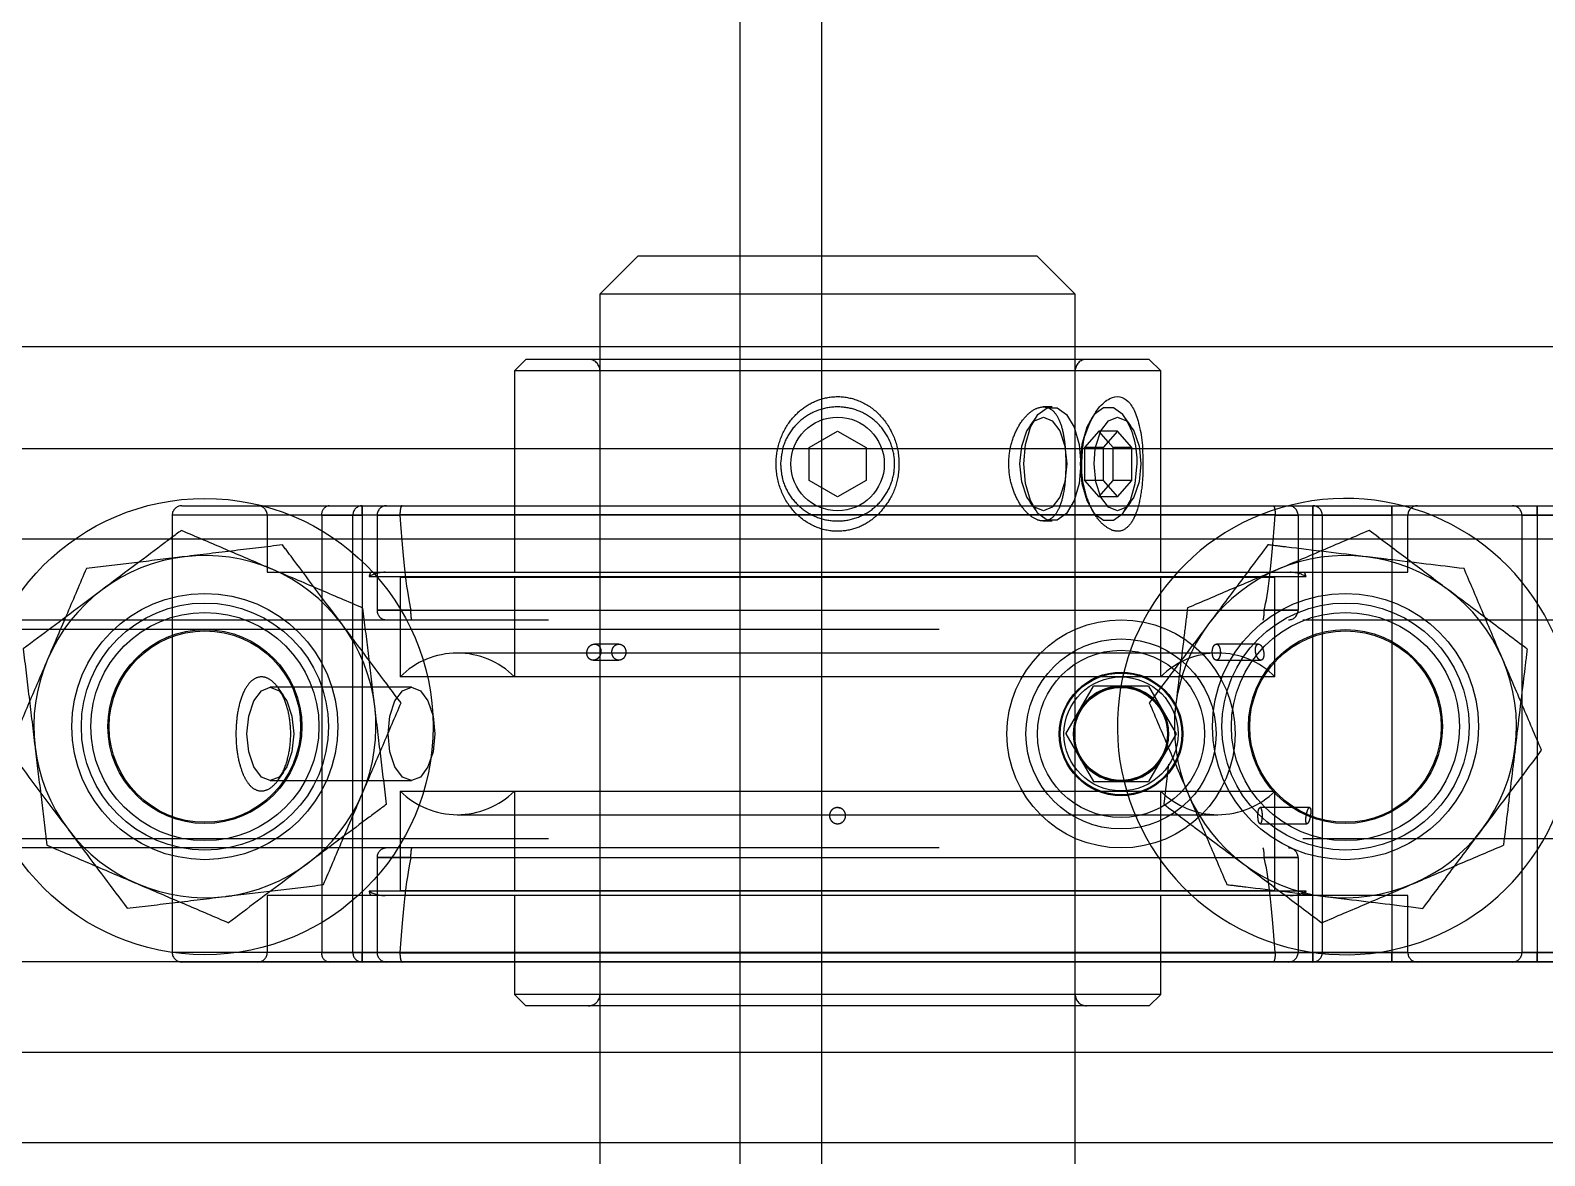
# Model space of a CAD drawing. Header units: metres. Extents: x 0 to 21025, y 0 to 14850.
# Drawn here: x 2712.8 to 2792.5, y 9337.1 to 9396.3 of the extents above; entities that cross this region are included whole.
import ezdxf

# ---------------------------------------------------------------- set-up
doc = ezdxf.new("R2010")
doc.units = ezdxf.units.M
doc.header["$LTSCALE"] = 25
doc.linetypes.add('HIDDEN2', pattern=[4.7625, 3.175, -1.5875])
for name, color, linetype in [('SL1', 8, 'Continuous'), ('SL4', 4, 'Continuous'), ('ST1', 7, 'HIDDEN2')]:
    doc.layers.add(name, color=color, linetype=linetype)

msp = doc.modelspace()

# ---------------------------------------------------------------- linework, layer by layer
at = {"layer": 'SL1'}
for p, q in [((2754.434, 9857.143), (2754.434, 8684.344)), ((2750.134, 9851.565), (2750.134, 8678.766))]:
    msp.add_line(p, q, dxfattribs=at)
at = {"layer": 'SL4'}
for p, q in [((2744.781, 9384.384), (2742.781, 9382.384)), ((2765.781, 9384.384), (2744.781, 9384.384)), ((2767.781, 9382.384), (2765.781, 9384.384)), ((2742.781, 9382.384), (2742.781, 9378.949)), ((2767.781, 9382.384), (2742.781, 9382.384)), ((2767.781, 9378.949), (2767.781, 9382.384)), ((2701.999, 9379.634), (2742.781, 9379.634)), ((2767.781, 9379.634), (2801.999, 9379.634)), ((2738.881, 9378.949), (2738.281, 9378.349)), ((2771.681, 9378.949), (2738.881, 9378.949)), ((2772.281, 9378.349), (2771.681, 9378.949)), ((2738.281, 9378.349), (2738.281, 9374.249)), ((2772.281, 9378.349), (2738.281, 9378.349)), ((2772.281, 9374.249), (2772.281, 9378.349)), ((2770.714, 9375.456), (2770.401, 9375.898)), ((2770.004, 9375.181), (2769.254, 9374.315)), ((2769.779, 9374.315), (2769.517, 9374.618)), ((2770.754, 9374.315), (2770.004, 9375.181)), ((2917.018, 9374.249), (2630.193, 9374.249)), ((2769.254, 9374.315), (2769.254, 9374.249)), ((2769.779, 9374.249), (2769.779, 9374.315)), ((2770.754, 9374.315), (2769.779, 9374.315)), ((2770.754, 9374.249), (2770.754, 9374.315)), ((2917.193, 9369.491), (2625.435, 9369.491)), ((2767.295, 9359.249), (2768.744, 9361.759)), ((2771.642, 9361.759), (2768.744, 9361.759)), ((2771.642, 9361.759), (2773.091, 9359.249)), ((2767.295, 9359.249), (2768.744, 9356.739)), ((2773.091, 9359.249), (2771.642, 9356.739)), ((2768.744, 9356.739), (2771.642, 9356.739)), ((2883.396, 9347.261), (2656.693, 9347.261)), ((2917.193, 9342.499), (2625.435, 9342.499)), ((2920.193, 9337.741), (2630.193, 9337.741))]:
    msp.add_line(p, q, dxfattribs=at)
at = {"layer": 'SL4', "flags": 128}
for points in [[(2770.401, 9375.898), (2770.285, 9376.047), (2769.796, 9376.403), (2769.275, 9376.403), (2768.785, 9376.047), (2768.669, 9375.898)], [(2768.841, 9374.249), (2768.868, 9374.389), (2769.134, 9375.187), (2769.533, 9375.72), (2770.004, 9375.907), (2770.474, 9375.72), (2770.873, 9375.187), (2771.14, 9374.389), (2771.166, 9374.249)]]:
    msp.add_lwpolyline(points, dxfattribs=at)
at = {"layer": 'SL4'}
for radius in [6, 5, 4.4]:
    msp.add_circle((2770.193, 9359.249), radius, dxfattribs=at)
for start, end in [(90, 150), (30, 90), (150, 210), (330, 30), (210, 270), (270, 330)]:
    msp.add_arc((2770.193, 9359.249), 2.51, start, end, dxfattribs=at)
msp.add_open_spline([(2768.181, 9374.249), (2768.182, 9374.266), (2768.198, 9374.707), (2768.48, 9375.501), (2768.979, 9376.424), (2769.585, 9376.944), (2770.138, 9377.039), (2770.591, 9376.776), (2770.948, 9376.212), (2771.191, 9375.359), (2771.315, 9374.654), (2771.322, 9374.256), (2771.322, 9374.249)], degree=3, knots=[0, 0, 0, 0, 0.00591, 0.146955, 0.285029, 0.413687, 0.529459, 0.63783, 0.74813, 0.86729, 0.997456, 1, 1, 1, 1], dxfattribs=at)
at = {"layer": 'ST1'}
for p, q in [((2742.781, 9379.634), (2767.781, 9379.634)), ((2742.781, 9378.949), (2742.781, 9287.384)), ((2767.781, 9310.319), (2767.781, 9378.949)), ((2742.781, 9378.349), (2742.781, 9345.549)), ((2767.781, 9345.549), (2767.781, 9378.349)), ((2766.575, 9376.449), (2766.099, 9376.449)), ((2768.905, 9376.232), (2768.669, 9375.898)), ((2765.709, 9375.898), (2765.397, 9375.456)), ((2753.781, 9374.315), (2755.281, 9375.181)), ((2755.281, 9375.181), (2756.781, 9374.315)), ((2769.029, 9375.181), (2768.279, 9374.315)), ((2769.517, 9374.618), (2769.029, 9375.181)), ((2770.004, 9375.181), (2769.029, 9375.181)), ((2738.281, 9374.249), (2738.281, 9367.749)), ((2753.781, 9372.583), (2753.781, 9374.315)), ((2756.781, 9374.315), (2756.781, 9372.583)), ((2769.254, 9374.315), (2768.279, 9374.315)), ((2768.279, 9374.315), (2768.279, 9372.583)), ((2768.774, 9373.449), (2768.841, 9374.249)), ((2769.254, 9374.249), (2769.254, 9372.583)), ((2769.779, 9372.583), (2769.779, 9374.249)), ((2770.754, 9372.583), (2770.754, 9374.249)), ((2772.281, 9367.749), (2772.281, 9374.249)), ((2755.281, 9371.717), (2753.781, 9372.583)), ((2756.781, 9372.583), (2755.281, 9371.717)), ((2769.254, 9372.583), (2768.279, 9372.583)), ((2768.279, 9372.583), (2769.029, 9371.717)), ((2769.029, 9371.717), (2769.779, 9372.583)), ((2769.254, 9372.583), (2770.004, 9371.717)), ((2770.754, 9372.583), (2769.779, 9372.583)), ((2770.004, 9371.717), (2770.754, 9372.583)), ((2765.397, 9371.441), (2765.709, 9370.999)), ((2770.004, 9371.717), (2769.029, 9371.717)), ((2770.401, 9370.999), (2770.714, 9371.441)), ((2720.281, 9370.749), (2720.281, 9347.749)), ((2728.142, 9370.749), (2720.33, 9370.749)), ((2720.781, 9371.249), (2728.53, 9371.249)), ((2725.281, 9370.749), (2725.281, 9367.749)), ((2785.281, 9370.749), (2725.281, 9370.749)), ((2729.781, 9370.749), (2728.142, 9370.749)), ((2728.142, 9370.749), (2728.142, 9347.749)), ((2728.142, 9370.749), (2729.781, 9370.749)), ((2728.53, 9371.249), (2730.281, 9371.249)), ((2729.781, 9347.749), (2729.781, 9370.749)), ((2730.281, 9370.749), (2729.781, 9370.749)), ((2729.781, 9370.749), (2730.281, 9370.749)), ((2730.281, 9371.249), (2730.281, 9370.749)), ((2730.281, 9371.249), (2731.556, 9371.249)), ((2730.281, 9370.749), (2730.281, 9371.249)), ((2730.281, 9370.749), (2730.281, 9347.749)), ((2731.056, 9370.749), (2730.281, 9370.749)), ((2731.056, 9370.749), (2731.056, 9365.749)), ((2732.259, 9370.749), (2731.056, 9370.749)), ((2731.056, 9370.749), (2732.259, 9370.749)), ((2731.556, 9371.249), (2732.374, 9371.249)), ((2732.259, 9370.765), (2732.259, 9370.749)), ((2778.304, 9370.765), (2732.259, 9370.765)), ((2732.374, 9371.249), (2778.189, 9371.249)), ((2785.281, 9370.749), (2756.529, 9370.749)), ((2768.669, 9370.999), (2768.903, 9370.668)), ((2778.189, 9371.249), (2779.006, 9371.249)), ((2778.304, 9370.749), (2778.304, 9370.765)), ((2779.506, 9370.749), (2778.304, 9370.749)), ((2778.304, 9370.749), (2779.506, 9370.749)), ((2779.006, 9371.249), (2780.281, 9371.249)), ((2779.506, 9370.749), (2779.506, 9365.749)), ((2780.281, 9370.749), (2779.506, 9370.749)), ((2780.281, 9371.249), (2780.281, 9370.749)), ((2780.281, 9371.249), (2784.431, 9371.249)), ((2780.281, 9370.749), (2780.281, 9371.249)), ((2780.281, 9347.749), (2780.281, 9370.749)), ((2780.781, 9370.749), (2780.281, 9370.749)), ((2780.281, 9370.749), (2780.781, 9370.749)), ((2780.781, 9370.749), (2780.781, 9347.749)), ((2784.431, 9370.749), (2780.781, 9370.749)), ((2780.781, 9370.749), (2784.431, 9370.749)), ((2784.431, 9371.249), (2784.431, 9370.749)), ((2784.431, 9371.249), (2816.781, 9371.249)), ((2784.431, 9370.749), (2784.431, 9371.249)), ((2784.431, 9370.749), (2784.431, 9347.749)), ((2816.781, 9370.749), (2784.431, 9370.749)), ((2785.281, 9367.749), (2785.281, 9370.749)), ((2791.281, 9370.749), (2792.081, 9370.749)), ((2791.281, 9370.749), (2791.281, 9347.749)), ((2792.081, 9370.749), (2791.281, 9370.749)), ((2792.081, 9370.749), (2792.081, 9371.249)), ((2792.081, 9371.249), (2792.081, 9370.749)), ((2792.081, 9370.749), (2806.481, 9370.749)), ((2792.081, 9370.749), (2792.081, 9347.749)), ((2766.104, 9370.449), (2766.575, 9370.449)), ((2920.193, 9369.491), (2625.435, 9369.491)), ((2725.281, 9367.749), (2755.281, 9367.749)), ((2730.634, 9367.526), (2779.929, 9367.526)), ((2732.271, 9367.499), (2755.281, 9367.499)), ((2732.271, 9367.499), (2732.271, 9362.254)), ((2738.281, 9367.499), (2738.281, 9362.254)), ((2755.281, 9367.749), (2785.281, 9367.749)), ((2755.281, 9367.499), (2778.292, 9367.499)), ((2772.281, 9362.254), (2772.281, 9367.499)), ((2778.292, 9362.254), (2778.292, 9367.499)), ((2660.693, 9365.249), (2879.693, 9365.249)), ((2731.056, 9365.749), (2732.837, 9365.749)), ((2732.837, 9365.749), (2731.056, 9365.749)), ((2732.837, 9365.749), (2732.835, 9365.765)), ((2732.835, 9365.765), (2777.728, 9365.765)), ((2777.728, 9365.765), (2777.726, 9365.749)), ((2777.726, 9365.749), (2779.506, 9365.749)), ((2779.506, 9365.749), (2777.726, 9365.749)), ((2879.693, 9364.749), (2660.693, 9364.749)), ((2775.287, 9363.499), (2735.276, 9363.499)), ((2743.776, 9363.974), (2742.498, 9363.974)), ((2777.424, 9363.974), (2775.209, 9363.974)), ((2742.427, 9363.124), (2743.776, 9363.124)), ((2775.209, 9363.124), (2777.546, 9363.124)), ((2778.292, 9362.254), (2732.271, 9362.254)), ((2732.866, 9361.707), (2725.439, 9361.707)), ((2726.149, 9361.256), (2725.864, 9361.659)), ((2773.064, 9360.715), (2773.006, 9360.237)), ((2725.873, 9356.851), (2726.149, 9357.241)), ((2772.694, 9357.656), (2772.44, 9355.557)), ((2725.439, 9356.79), (2732.866, 9356.79)), ((2732.271, 9356.243), (2778.292, 9356.243)), ((2732.271, 9356.243), (2732.271, 9350.999)), ((2738.281, 9356.243), (2738.281, 9350.999)), ((2772.281, 9350.999), (2772.281, 9356.243)), ((2778.292, 9350.999), (2778.292, 9356.243)), ((2735.276, 9354.999), (2775.287, 9354.999)), ((2755.571, 9354.64), (2755.516, 9354.594)), ((2780.115, 9355.374), (2777.508, 9355.374)), ((2755.516, 9354.594), (2755.488, 9354.582)), ((2777.508, 9354.524), (2779.978, 9354.524)), ((2660.693, 9353.749), (2879.693, 9353.749)), ((2879.693, 9353.249), (2660.693, 9353.249)), ((2732.837, 9352.749), (2731.056, 9352.749)), ((2731.056, 9352.749), (2731.056, 9347.749)), ((2731.056, 9352.749), (2732.837, 9352.749)), ((2732.835, 9352.732), (2732.837, 9352.749)), ((2777.728, 9352.732), (2732.835, 9352.732)), ((2777.726, 9352.749), (2777.728, 9352.732)), ((2779.506, 9352.749), (2777.726, 9352.749)), ((2777.726, 9352.749), (2779.506, 9352.749)), ((2779.506, 9352.749), (2779.506, 9347.749)), ((2785.281, 9350.749), (2725.281, 9350.749)), ((2725.281, 9350.749), (2725.281, 9347.749)), ((2779.929, 9350.971), (2730.634, 9350.971)), ((2755.281, 9350.999), (2732.271, 9350.999)), ((2738.281, 9350.749), (2738.281, 9345.549)), ((2778.292, 9350.999), (2755.281, 9350.999)), ((2772.281, 9345.549), (2772.281, 9350.749)), ((2785.281, 9347.749), (2785.281, 9350.749)), ((2728.142, 9347.749), (2720.33, 9347.749)), ((2785.281, 9347.749), (2725.281, 9347.749)), ((2728.142, 9347.749), (2729.781, 9347.749)), ((2729.781, 9347.749), (2728.142, 9347.749)), ((2730.281, 9347.749), (2729.781, 9347.749)), ((2729.781, 9347.749), (2730.281, 9347.749)), ((2730.281, 9347.749), (2731.056, 9347.749)), ((2730.281, 9347.749), (2730.281, 9347.249)), ((2730.281, 9347.249), (2730.281, 9347.749)), ((2731.056, 9347.749), (2732.259, 9347.749)), ((2732.259, 9347.749), (2731.056, 9347.749)), ((2732.259, 9347.749), (2732.259, 9347.732)), ((2732.259, 9347.732), (2778.304, 9347.732)), ((2778.304, 9347.749), (2779.506, 9347.749)), ((2778.304, 9347.732), (2778.304, 9347.749)), ((2779.506, 9347.749), (2778.304, 9347.749)), ((2779.506, 9347.749), (2780.281, 9347.749)), ((2780.281, 9347.749), (2780.281, 9347.249)), ((2780.781, 9347.749), (2780.281, 9347.749)), ((2780.281, 9347.749), (2780.781, 9347.749)), ((2780.281, 9347.249), (2780.281, 9347.749)), ((2780.781, 9347.749), (2784.431, 9347.749)), ((2784.431, 9347.749), (2780.781, 9347.749)), ((2784.431, 9347.749), (2784.431, 9347.249)), ((2784.431, 9347.749), (2816.781, 9347.749)), ((2784.431, 9347.249), (2784.431, 9347.749)), ((2792.081, 9347.749), (2791.281, 9347.749)), ((2791.281, 9347.749), (2792.081, 9347.749)), ((2792.081, 9347.249), (2792.081, 9347.749)), ((2806.481, 9347.749), (2792.081, 9347.749)), ((2792.081, 9347.749), (2792.081, 9347.249)), ((2920.193, 9347.261), (2620.193, 9347.261)), ((2728.53, 9347.249), (2720.781, 9347.249)), ((2730.281, 9347.249), (2728.53, 9347.249)), ((2731.556, 9347.249), (2730.281, 9347.249)), ((2732.374, 9347.249), (2731.556, 9347.249)), ((2778.189, 9347.249), (2732.374, 9347.249)), ((2779.006, 9347.249), (2778.189, 9347.249)), ((2780.281, 9347.249), (2779.006, 9347.249)), ((2784.431, 9347.249), (2780.281, 9347.249)), ((2816.781, 9347.249), (2784.431, 9347.249)), ((2772.281, 9345.549), (2738.281, 9345.549)), ((2738.281, 9345.549), (2738.881, 9344.949)), ((2771.681, 9344.949), (2772.281, 9345.549)), ((2771.681, 9344.949), (2738.881, 9344.949)), ((2917.193, 9337.741), (2630.193, 9337.741))]:
    msp.add_line(p, q, dxfattribs=at)
at = {"layer": 'ST1', "flags": 128}
for points in [[(2768.075, 9373.449), (2767.985, 9372.423), (2767.724, 9371.52), (2767.325, 9370.851), (2766.836, 9370.494), (2766.315, 9370.494), (2765.825, 9370.851), (2765.426, 9371.52), (2765.166, 9372.423), (2765.075, 9373.449), (2765.166, 9374.475), (2765.426, 9375.377), (2765.825, 9376.047), (2766.315, 9376.403), (2766.836, 9376.403), (2767.325, 9376.047), (2767.724, 9375.377), (2767.985, 9374.475), (2768.075, 9373.449)], [(2764.877, 9373.449), (2764.971, 9374.389), (2765.237, 9375.187), (2765.636, 9375.72), (2766.107, 9375.907), (2766.577, 9375.72), (2766.976, 9375.187), (2767.242, 9374.389), (2767.336, 9373.449), (2767.242, 9372.508), (2766.976, 9371.71), (2766.577, 9371.177), (2766.107, 9370.99), (2765.636, 9371.177), (2765.237, 9371.71), (2764.971, 9372.508), (2764.877, 9373.449)], [(2768.669, 9375.898), (2768.386, 9375.377), (2768.126, 9374.475), (2768.035, 9373.449), (2768.126, 9372.423), (2768.386, 9371.52), (2768.785, 9370.851), (2769.275, 9370.494), (2769.796, 9370.494), (2770.285, 9370.851), (2770.684, 9371.52), (2770.945, 9372.423), (2771.035, 9373.449)], [(2771.166, 9374.249), (2771.233, 9373.449), (2771.14, 9372.508), (2770.873, 9371.71), (2770.474, 9371.177), (2770.004, 9370.99), (2769.533, 9371.177), (2769.134, 9371.71), (2768.868, 9372.508), (2768.774, 9373.449)], [(2725.439, 9361.707), (2725.91, 9361.52), (2726.308, 9360.987), (2726.575, 9360.189), (2726.669, 9359.249), (2726.575, 9358.308), (2726.308, 9357.51), (2725.91, 9356.977), (2725.439, 9356.79), (2724.969, 9356.977), (2724.57, 9357.51), (2724.303, 9358.308), (2724.21, 9359.249), (2724.303, 9360.189), (2724.57, 9360.987), (2724.969, 9361.52), (2725.439, 9361.707)], [(2734.095, 9359.249), (2734.001, 9358.308), (2733.735, 9357.51), (2733.336, 9356.977), (2732.866, 9356.79), (2732.395, 9356.977), (2731.996, 9357.51), (2731.73, 9358.308), (2731.636, 9359.249), (2731.73, 9360.189), (2731.996, 9360.987), (2732.395, 9361.52), (2732.866, 9361.707), (2733.336, 9361.52), (2733.735, 9360.987), (2734.001, 9360.189), (2734.095, 9359.249)]]:
    msp.add_lwpolyline(points, dxfattribs=at)
at = {"layer": 'ST1'}
for centre, radius in [((2755.281, 9373.449), 2.459), ((2721.999, 9359.634), 12), ((2721.999, 9359.634), 7), ((2781.999, 9359.634), 7), ((2721.999, 9359.634), 6.5), ((2781.999, 9359.634), 6.5), ((2721.999, 9359.634), 6), ((2781.999, 9359.634), 6), ((2721.999, 9359.634), 5.1), ((2721.999, 9359.634), 5.036), ((2781.999, 9359.634), 5.1), ((2781.999, 9359.634), 5.036), ((2770.193, 9359.249), 4.4), ((2770.193, 9359.249), 3.25), ((2770.193, 9359.249), 3.25), ((2770.193, 9359.249), 3.2), ((2770.193, 9359.249), 3), ((2770.193, 9359.249), 2.5), ((2770.193, 9359.249), 2.445)]:
    msp.add_circle(centre, radius, dxfattribs=at)
for centre, radius, start, end in [((2742.181, 9378.349), 0.6, 0, 90), ((2768.381, 9378.349), 0.6, 90, 180), ((2766.699, 9373.633), 4.34, 357.56146, 31.46017), ((2781.999, 9359.634), 12, 16.12143, 263.09764), ((2720.781, 9370.749), 0.5, 90, 180), ((2724.781, 9370.749), 0.5, 0, 90), ((2728.594, 9370.798), 0.455, 98.12626, 186.29276), ((2730.281, 9370.749), 0.5, 90, 180), ((2731.556, 9370.749), 0.5, 90, 180), ((2779.006, 9370.749), 0.5, 0, 90), ((2780.281, 9370.749), 0.5, 0, 90), ((2785.781, 9370.749), 0.5, 90, 180), ((2790.781, 9370.749), 0.5, 0, 90), ((2721.999, 9359.634), 9, 96.8699, 156.8699), ((2721.999, 9359.634), 9, 36.8699, 96.8699), ((2781.999, 9359.634), 9, 83.09764, 143.09764), ((2781.999, 9359.634), 9, 23.09764, 83.09764), ((2731.475, 9366.049), 1.7, 90, 119.64451), ((2755.281, 9359.249), 26, 160.91788, 161.43593), ((2779.088, 9366.049), 1.7, 60.35549, 90), ((2755.281, 9359.249), 26, 18.56407, 19.08212), ((2721.999, 9359.634), 9, 336.8699, 36.8699), ((2731.556, 9365.749), 0.5, 180, 270), ((2781.999, 9359.634), 9, 143.09764, 203.09764), ((2779.006, 9365.749), 0.5, 270, 0), ((2735.276, 9359.249), 4.25, 90, 135), ((2735.276, 9359.249), 4.25, 45, 90), ((2775.287, 9359.249), 4.25, 90, 135), ((2775.287, 9359.249), 4.25, 45, 90), ((2721.999, 9359.634), 9, 156.8699, 216.8699), ((2781.999, 9359.634), 9, 323.09764, 23.09764), ((2735.276, 9359.249), 4.25, 225, 270), ((2735.276, 9359.249), 4.25, 270, 315), ((2775.287, 9359.249), 4.25, 225, 270), ((2775.287, 9359.249), 4.25, 270, 315), ((2781.999, 9359.634), 12, 263.09764, 345.66285), ((2721.999, 9359.634), 9, 276.8699, 336.8699), ((2781.999, 9359.634), 9, 203.09764, 263.09764), ((2721.999, 9359.634), 9, 216.8699, 276.8699), ((2781.999, 9359.634), 9, 263.09764, 323.09764), ((2731.556, 9352.749), 0.5, 90, 180), ((2779.006, 9352.749), 0.5, 0, 90), ((2731.475, 9352.449), 1.7, 240.35549, 270), ((2755.281, 9359.249), 26, 198.56407, 199.08212), ((2779.088, 9352.449), 1.7, 270, 299.64451), ((2755.281, 9359.249), 26, 340.91788, 341.43593), ((2720.781, 9347.749), 0.5, 180, 270), ((2724.781, 9347.749), 0.5, 270, 0), ((2728.594, 9347.699), 0.455, 173.70724, 261.87374), ((2730.281, 9347.749), 0.5, 180, 270), ((2731.556, 9347.749), 0.5, 180, 270), ((2779.006, 9347.749), 0.5, 270, 0), ((2780.281, 9347.749), 0.5, 270, 0), ((2785.781, 9347.749), 0.5, 180, 270), ((2790.781, 9347.749), 0.5, 270, 0), ((2742.181, 9345.549), 0.6, 270, 0), ((2768.381, 9345.549), 0.6, 180, 270)]:
    msp.add_arc(centre, radius, start, end, dxfattribs=at)
for centre, start_param, end_param in [((2733.096, 9427.691), 2.718733, 3.012905), ((2777.466, 9427.691), 3.27028, 3.564453), ((2733.096, 9290.806), 0.128688, 0.42286), ((2777.466, 9290.806), 5.860325, 6.154498)]:
    msp.add_ellipse(centre, major_axis=(0, 62.443), ratio=0.03267, start_param=start_param, end_param=end_param, dxfattribs=at)
for points, knots in [([(2757.45, 9370.827), (2757.667, 9371.084), (2758.139, 9371.643), (2758.512, 9372.755), (2758.543, 9374.008), (2758.155, 9375.229), (2757.393, 9376.229), (2756.377, 9376.856), (2755.29, 9377.052), (2754.275, 9376.87), (2753.383, 9376.379), (2752.647, 9375.599), (2752.147, 9374.554), (2751.983, 9373.329), (2752.227, 9372.075), (2752.869, 9370.979), (2753.816, 9370.21), (2754.9, 9369.866), (2755.947, 9369.929), (2756.816, 9370.276), (2757.256, 9370.658), (2757.45, 9370.827)], [0, 0, 0, 0, 0.04745, 0.103248, 0.162056, 0.221908, 0.281024, 0.336861, 0.387261, 0.433653, 0.47991, 0.52936, 0.583473, 0.64144, 0.701139, 0.760736, 0.81805, 0.870385, 0.917776, 0.963632, 1, 1, 1, 1]), ([(2752.281, 9373.449), (2752.314, 9373.78), (2752.378, 9374.444), (2752.878, 9375.331), (2753.623, 9376.018), (2754.568, 9376.422), (2755.587, 9376.489), (2756.559, 9376.223), (2757.392, 9375.658), (2758.003, 9374.842), (2758.311, 9373.863), (2758.276, 9372.846), (2757.919, 9371.908), (2757.274, 9371.131), (2756.399, 9370.602), (2755.394, 9370.394), (2754.39, 9370.527), (2753.489, 9370.974), (2752.781, 9371.694), (2752.352, 9372.563), (2752.303, 9373.176), (2752.281, 9373.449)], [0, 0, 0, 0, 0.052628, 0.10522, 0.158773, 0.212997, 0.266197, 0.318318, 0.370893, 0.424779, 0.478873, 0.531644, 0.583647, 0.636606, 0.690767, 0.74453, 0.796954, 0.849149, 0.902518, 0.956758, 1, 1, 1, 1]), ([(2767.29, 9373.449), (2767.281, 9373.78), (2767.263, 9374.444), (2767.111, 9375.331), (2766.849, 9376.018), (2766.457, 9376.422), (2765.962, 9376.489), (2765.421, 9376.223), (2764.902, 9375.658), (2764.489, 9374.842), (2764.269, 9373.863), (2764.294, 9372.846), (2764.547, 9371.908), (2764.979, 9371.131), (2765.516, 9370.602), (2766.062, 9370.394), (2766.535, 9370.527), (2766.899, 9370.974), (2767.142, 9371.694), (2767.27, 9372.563), (2767.284, 9373.176), (2767.29, 9373.449)], [0, 0, 0, 0, 0.052628, 0.10522, 0.158773, 0.212997, 0.266197, 0.318318, 0.370893, 0.424779, 0.478873, 0.531644, 0.583647, 0.636606, 0.690767, 0.74453, 0.796954, 0.849149, 0.902518, 0.956758, 1, 1, 1, 1]), ([(2769.73, 9369.956), (2769.546, 9370.056), (2769.185, 9370.252), (2768.685, 9370.954), (2768.3, 9371.888), (2768.079, 9373.045), (2768.147, 9373.847), (2768.181, 9374.249)], [0, 0, 0, 0, 0.188446, 0.370052, 0.568648, 0.784106, 1, 1, 1, 1]), ([(2771.322, 9374.249), (2771.338, 9373.841), (2771.372, 9373.01), (2771.249, 9371.78), (2770.987, 9370.751), (2770.578, 9370.087), (2770.128, 9369.864), (2769.836, 9369.931), (2769.73, 9369.956)], [0, 0, 0, 0, 0.183853, 0.375084, 0.564563, 0.744484, 0.907295, 1, 1, 1, 1]), ([(2732.374, 9371.249), (2732.373, 9371.249), (2732.365, 9371.248), (2732.343, 9371.238), (2732.311, 9371.184), (2732.282, 9371.075), (2732.263, 9370.93), (2732.26, 9370.82), (2732.259, 9370.765)], [0, 0, 0, 0, 0.00841, 0.140315, 0.359805, 0.574575, 0.787251, 1, 1, 1, 1]), ([(2778.189, 9371.249), (2778.189, 9371.249), (2778.198, 9371.248), (2778.22, 9371.238), (2778.252, 9371.184), (2778.28, 9371.075), (2778.299, 9370.93), (2778.303, 9370.82), (2778.304, 9370.765)], [0, 0, 0, 0, 0.00841, 0.140315, 0.359805, 0.574575, 0.787251, 1, 1, 1, 1]), ([(2720.756, 9369.951), (2720.407, 9369.69), (2719.052, 9368.673), (2717.644, 9367.617), (2716.599, 9366.834)], [0, 0, 0, 0, 0.257551, 1, 1, 1, 1]), ([(2725.534, 9367.91), (2725.421, 9367.958), (2724.563, 9368.325), (2722.946, 9369.016), (2721.49, 9369.638), (2720.756, 9369.951)], [0, 0, 0, 0, 0.07009, 0.5307844, 1, 1, 1, 1]), ([(2783.248, 9369.951), (2782.472, 9369.62), (2780.905, 9368.951), (2779.285, 9368.261), (2778.468, 9367.912)], [0, 0, 0, 0, 0.495458, 1, 1, 1, 1]), ([(2787.403, 9366.831), (2787.304, 9366.904), (2786.559, 9367.465), (2785.152, 9368.52), (2783.886, 9369.471), (2783.248, 9369.951)], [0, 0, 0, 0, 0.07009, 0.5307844, 1, 1, 1, 1]), ([(2726.081, 9369.19), (2725.243, 9369.09), (2723.552, 9368.886), (2721.804, 9368.675), (2720.922, 9368.569)], [0, 0, 0, 0, 0.495458, 1, 1, 1, 1]), ([(2729.199, 9365.034), (2728.351, 9366.165), (2727.295, 9367.572), (2726.28, 9368.925), (2726.081, 9369.19)], [0, 0, 0, 0, 0.803647, 1, 1, 1, 1]), ([(2777.922, 9369.193), (2777.415, 9368.518), (2776.393, 9367.156), (2775.335, 9365.748), (2774.802, 9365.038)], [0, 0, 0, 0, 0.495458, 1, 1, 1, 1]), ([(2783.08, 9368.568), (2781.677, 9368.738), (2779.931, 9368.95), (2778.252, 9369.153), (2777.922, 9369.193)], [0, 0, 0, 0, 0.803647, 1, 1, 1, 1]), ([(2720.922, 9368.569), (2720.8, 9368.554), (2719.874, 9368.443), (2718.128, 9368.232), (2716.556, 9368.043), (2715.763, 9367.947)], [0, 0, 0, 0, 0.07009, 0.530784, 1, 1, 1, 1]), ([(2788.239, 9367.944), (2786.912, 9368.105), (2785.21, 9368.311), (2783.465, 9368.522), (2783.08, 9368.568)], [0, 0, 0, 0, 0.779636, 1, 1, 1, 1]), ([(2715.763, 9367.947), (2715.432, 9367.171), (2714.763, 9365.605), (2714.071, 9363.986), (2713.722, 9363.169)], [0, 0, 0, 0, 0.495458, 1, 1, 1, 1]), ([(2730.313, 9365.869), (2729.537, 9366.2), (2727.97, 9366.87), (2726.351, 9367.561), (2725.534, 9367.91)], [0, 0, 0, 0, 0.495458, 1, 1, 1, 1]), ([(2778.468, 9367.912), (2778.355, 9367.864), (2777.497, 9367.498), (2775.879, 9366.808), (2774.423, 9366.187), (2773.689, 9365.874)], [0, 0, 0, 0, 0.07009, 0.530784, 1, 1, 1, 1]), ([(2790.277, 9363.164), (2790.229, 9363.278), (2789.863, 9364.136), (2789.173, 9365.753), (2788.552, 9367.209), (2788.239, 9367.944)], [0, 0, 0, 0, 0.07009, 0.530784, 1, 1, 1, 1]), ([(2716.599, 9366.834), (2716.221, 9366.55), (2714.814, 9365.495), (2713.444, 9364.467), (2712.442, 9363.716)], [0, 0, 0, 0, 0.268634, 1, 1, 1, 1]), ([(2791.558, 9363.71), (2790.883, 9364.217), (2789.521, 9365.24), (2788.113, 9366.297), (2787.403, 9366.831)], [0, 0, 0, 0, 0.495458, 1, 1, 1, 1]), ([(2730.934, 9360.71), (2730.919, 9360.832), (2730.808, 9361.758), (2730.598, 9363.504), (2730.408, 9365.076), (2730.313, 9365.869)], [0, 0, 0, 0, 0.07009, 0.530784, 1, 1, 1, 1]), ([(2773.689, 9365.874), (2773.636, 9365.441), (2773.433, 9363.759), (2773.221, 9362.012), (2773.064, 9360.715)], [0, 0, 0, 0, 0.257551, 1, 1, 1, 1]), ([(2732.317, 9360.877), (2731.515, 9361.946), (2730.486, 9363.317), (2729.431, 9364.724), (2729.199, 9365.034)], [0, 0, 0, 0, 0.779636, 1, 1, 1, 1]), ([(2732.902, 9365.249), (2732.893, 9365.256), (2732.877, 9365.27), (2732.855, 9365.385), (2732.84, 9365.551), (2732.838, 9365.683), (2732.837, 9365.749)], [0, 0, 0, 0, 0.25, 0.5, 0.75, 1, 1, 1, 1]), ([(2774.802, 9365.038), (2774.728, 9364.939), (2774.168, 9364.193), (2773.112, 9362.787), (2772.161, 9361.521), (2771.682, 9360.882)], [0, 0, 0, 0, 0.07009, 0.530784, 1, 1, 1, 1]), ([(2777.661, 9365.249), (2777.669, 9365.256), (2777.686, 9365.27), (2777.708, 9365.385), (2777.723, 9365.551), (2777.725, 9365.683), (2777.726, 9365.749)], [0, 0, 0, 0, 0.25, 0.5, 0.75, 1, 1, 1, 1]), ([(2712.442, 9363.716), (2712.543, 9362.878), (2712.747, 9361.187), (2712.957, 9359.439), (2713.063, 9358.557)], [0, 0, 0, 0, 0.495458, 1, 1, 1, 1]), ([(2742.822, 9363.493), (2742.828, 9363.541), (2742.839, 9363.638), (2742.8, 9363.776), (2742.726, 9363.886), (2742.621, 9363.957), (2742.499, 9363.982), (2742.374, 9363.958), (2742.259, 9363.889), (2742.166, 9363.783), (2742.106, 9363.65), (2742.085, 9363.504), (2742.108, 9363.362), (2742.171, 9363.242), (2742.268, 9363.157), (2742.386, 9363.118), (2742.512, 9363.127), (2742.631, 9363.182), (2742.732, 9363.278), (2742.796, 9363.388), (2742.815, 9363.463), (2742.822, 9363.493)], [0, 0, 0, 0, 0.054736, 0.109478, 0.16399, 0.217847, 0.270979, 0.323642, 0.376288, 0.429367, 0.483144, 0.537587, 0.592374, 0.64702, 0.701097, 0.754439, 0.80721, 0.859817, 0.912724, 0.966267, 1, 1, 1, 1]), ([(2743.776, 9363.974), (2743.735, 9363.969), (2743.652, 9363.959), (2743.543, 9363.886), (2743.46, 9363.778), (2743.412, 9363.644), (2743.406, 9363.498), (2743.441, 9363.359), (2743.513, 9363.241), (2743.616, 9363.157), (2743.737, 9363.118), (2743.862, 9363.127), (2743.979, 9363.184), (2744.073, 9363.282), (2744.133, 9363.41), (2744.153, 9363.553), (2744.131, 9363.696), (2744.068, 9363.823), (2743.972, 9363.918), (2743.869, 9363.967), (2743.802, 9363.972), (2743.776, 9363.974)], [0, 0, 0, 0, 0.053682, 0.107365, 0.161053, 0.214745, 0.26843, 0.322109, 0.375792, 0.429482, 0.483172, 0.536855, 0.590534, 0.644219, 0.697911, 0.751599, 0.805279, 0.85896, 0.912648, 0.96634, 1, 1, 1, 1]), ([(2775.209, 9363.974), (2775.185, 9363.969), (2775.137, 9363.959), (2775.072, 9363.886), (2775.023, 9363.778), (2774.994, 9363.644), (2774.99, 9363.498), (2775.011, 9363.359), (2775.055, 9363.241), (2775.116, 9363.157), (2775.186, 9363.118), (2775.259, 9363.127), (2775.325, 9363.184), (2775.377, 9363.282), (2775.411, 9363.41), (2775.422, 9363.553), (2775.409, 9363.696), (2775.375, 9363.823), (2775.321, 9363.918), (2775.263, 9363.967), (2775.224, 9363.972), (2775.209, 9363.974)], [0, 0, 0, 0, 0.0536825, 0.1073648, 0.1610528, 0.2147445, 0.2684301, 0.3221091, 0.3757915, 0.4294819, 0.4831724, 0.536855, 0.590534, 0.6442193, 0.6979111, 0.7515992, 0.8052795, 0.8589598, 0.912648, 0.9663397, 1, 1, 1, 1]), ([(2777.435, 9363.178), (2777.459, 9363.159), (2777.508, 9363.121), (2777.581, 9363.121), (2777.642, 9363.166), (2777.686, 9363.254), (2777.708, 9363.374), (2777.706, 9363.516), (2777.678, 9363.662), (2777.627, 9363.795), (2777.56, 9363.9), (2777.485, 9363.964), (2777.411, 9363.981), (2777.345, 9363.95), (2777.295, 9363.875), (2777.266, 9363.763), (2777.26, 9363.627), (2777.281, 9363.48), (2777.325, 9363.342), (2777.38, 9363.238), (2777.419, 9363.195), (2777.435, 9363.178)], [0, 0, 0, 0, 0.0527636, 0.1055368, 0.1581379, 0.2109437, 0.2643315, 0.3184369, 0.3730907, 0.427875, 0.4823005, 0.5360365, 0.5890685, 0.6416954, 0.6943829, 0.7475617, 0.8014542, 0.8559799, 0.9107777, 0.9653556, 1, 1, 1, 1]), ([(2791.558, 9363.71), (2791.506, 9363.277), (2791.302, 9361.596), (2791.091, 9359.849), (2790.934, 9358.552)], [0, 0, 0, 0, 0.257551, 1, 1, 1, 1]), ([(2713.722, 9363.169), (2713.674, 9363.056), (2713.308, 9362.198), (2712.617, 9360.581), (2711.995, 9359.125), (2711.681, 9358.39)], [0, 0, 0, 0, 0.07009, 0.530784, 1, 1, 1, 1]), ([(2792.316, 9358.385), (2791.985, 9359.161), (2791.317, 9360.728), (2790.626, 9362.347), (2790.277, 9363.164)], [0, 0, 0, 0, 0.495458, 1, 1, 1, 1]), ([(2723.991, 9357.156), (2723.911, 9357.386), (2723.738, 9357.881), (2723.621, 9358.839), (2723.634, 9359.882), (2723.799, 9360.868), (2724.102, 9361.658), (2724.515, 9362.151), (2724.989, 9362.303), (2725.471, 9362.124), (2725.915, 9361.648), (2726.273, 9360.916), (2726.496, 9359.985), (2726.539, 9358.948), (2726.383, 9357.928), (2726.05, 9357.063), (2725.597, 9356.467), (2725.1, 9356.205), (2724.628, 9356.284), (2724.248, 9356.627), (2724.068, 9356.997), (2723.991, 9357.156)], [0, 0, 0, 0, 0.047292, 0.102091, 0.158296, 0.214989, 0.271005, 0.325251, 0.37727, 0.427786, 0.478331, 0.530322, 0.584384, 0.640206, 0.696866, 0.753228, 0.808134, 0.860843, 0.911693, 0.962052, 1, 1, 1, 1]), ([(2730.275, 9356.098), (2730.324, 9356.211), (2730.69, 9357.069), (2731.381, 9358.686), (2732.003, 9360.142), (2732.317, 9360.877)], [0, 0, 0, 0, 0.07009, 0.530784, 1, 1, 1, 1]), ([(2731.556, 9355.551), (2731.455, 9356.389), (2731.251, 9358.08), (2731.04, 9359.828), (2730.934, 9360.71)], [0, 0, 0, 0, 0.495458, 1, 1, 1, 1]), ([(2771.682, 9360.882), (2772.013, 9360.106), (2772.681, 9358.54), (2773.372, 9356.92), (2773.72, 9356.103)], [0, 0, 0, 0, 0.495458, 1, 1, 1, 1]), ([(2711.681, 9358.39), (2711.88, 9358.125), (2712.895, 9356.772), (2713.951, 9355.365), (2714.799, 9354.234)], [0, 0, 0, 0, 0.196353, 1, 1, 1, 1]), ([(2713.063, 9358.557), (2713.078, 9358.435), (2713.19, 9357.509), (2713.4, 9355.763), (2713.589, 9354.191), (2713.685, 9353.398)], [0, 0, 0, 0, 0.07009, 0.530784, 1, 1, 1, 1]), ([(2789.196, 9354.229), (2789.27, 9354.328), (2789.83, 9355.074), (2790.886, 9356.48), (2791.836, 9357.746), (2792.316, 9358.385)], [0, 0, 0, 0, 0.07009, 0.530784, 1, 1, 1, 1]), ([(2790.934, 9358.552), (2790.877, 9358.083), (2790.665, 9356.337), (2790.46, 9354.637), (2790.309, 9353.393)], [0, 0, 0, 0, 0.268634, 1, 1, 1, 1]), ([(2731.556, 9355.551), (2731.207, 9355.29), (2729.852, 9354.273), (2728.444, 9353.217), (2727.399, 9352.434)], [0, 0, 0, 0, 0.257551, 1, 1, 1, 1]), ([(2728.234, 9351.32), (2728.566, 9352.096), (2729.235, 9353.662), (2729.926, 9355.281), (2730.275, 9356.098)], [0, 0, 0, 0, 0.495458, 1, 1, 1, 1]), ([(2772.44, 9355.557), (2773.114, 9355.05), (2774.476, 9354.027), (2775.884, 9352.97), (2776.595, 9352.437)], [0, 0, 0, 0, 0.495458, 1, 1, 1, 1]), ([(2773.72, 9356.103), (2773.769, 9355.99), (2774.135, 9355.132), (2774.824, 9353.514), (2775.445, 9352.058), (2775.759, 9351.323)], [0, 0, 0, 0, 0.07009, 0.5307844, 1, 1, 1, 1]), ([(2755.281, 9355.374), (2755.329, 9355.369), (2755.425, 9355.359), (2755.552, 9355.286), (2755.649, 9355.178), (2755.704, 9355.044), (2755.712, 9354.898), (2755.671, 9354.759), (2755.586, 9354.641), (2755.467, 9354.557), (2755.327, 9354.518), (2755.182, 9354.527), (2755.048, 9354.584), (2754.94, 9354.682), (2754.871, 9354.81), (2754.848, 9354.953), (2754.874, 9355.096), (2754.946, 9355.223), (2755.056, 9355.318), (2755.174, 9355.367), (2755.251, 9355.372), (2755.281, 9355.374)], [0, 0, 0, 0, 0.0536825, 0.1073648, 0.1610528, 0.2147445, 0.2684301, 0.3221091, 0.3757915, 0.4294819, 0.4831724, 0.536855, 0.590534, 0.6442193, 0.6979111, 0.7515992, 0.8052795, 0.8589598, 0.912648, 0.9663397, 1, 1, 1, 1]), ([(2755.276, 9355.373), (2755.324, 9355.373), (2755.373, 9355.374), (2755.415, 9355.351), (2755.417, 9355.351)], [0, 0, 0, 0, 0.962526, 1, 1, 1, 1]), ([(2777.508, 9355.374), (2777.495, 9355.369), (2777.47, 9355.359), (2777.436, 9355.286), (2777.41, 9355.178), (2777.395, 9355.044), (2777.392, 9354.898), (2777.404, 9354.759), (2777.427, 9354.641), (2777.459, 9354.557), (2777.496, 9354.518), (2777.533, 9354.527), (2777.567, 9354.584), (2777.594, 9354.682), (2777.61, 9354.81), (2777.616, 9354.953), (2777.61, 9355.096), (2777.592, 9355.223), (2777.565, 9355.318), (2777.535, 9355.367), (2777.515, 9355.372), (2777.508, 9355.374)], [0, 0, 0, 0, 0.053682, 0.107365, 0.161053, 0.214745, 0.26843, 0.322109, 0.375792, 0.429482, 0.483172, 0.536855, 0.590534, 0.644219, 0.697911, 0.751599, 0.805279, 0.85896, 0.912648, 0.96634, 1, 1, 1, 1]), ([(2779.918, 9354.674), (2779.921, 9354.641), (2779.928, 9354.574), (2779.955, 9354.524), (2779.992, 9354.52), (2780.035, 9354.563), (2780.078, 9354.648), (2780.119, 9354.767), (2780.151, 9354.908), (2780.172, 9355.054), (2780.178, 9355.189), (2780.169, 9355.296), (2780.146, 9355.362), (2780.112, 9355.381), (2780.071, 9355.353), (2780.027, 9355.279), (2779.986, 9355.17), (2779.95, 9355.034), (2779.925, 9354.889), (2779.915, 9354.764), (2779.917, 9354.699), (2779.918, 9354.674)], [0, 0, 0, 0, 0.0533274, 0.106675, 0.1595624, 0.2121581, 0.2649369, 0.31829, 0.3723664, 0.4270057, 0.481794, 0.5362414, 0.5900111, 0.6430761, 0.6957203, 0.7483989, 0.8015434, 0.8553904, 0.9098821, 0.9646765, 1, 1, 1, 1]), ([(2714.799, 9354.234), (2715.031, 9353.924), (2716.086, 9352.517), (2717.115, 9351.146), (2717.917, 9350.077)], [0, 0, 0, 0, 0.220364, 1, 1, 1, 1]), ([(2786.076, 9350.074), (2786.582, 9350.749), (2787.605, 9352.111), (2788.662, 9353.519), (2789.196, 9354.229)], [0, 0, 0, 0, 0.495458, 1, 1, 1, 1]), ([(2713.685, 9353.398), (2714.461, 9353.067), (2716.027, 9352.398), (2717.647, 9351.706), (2718.463, 9351.357)], [0, 0, 0, 0, 0.495458, 1, 1, 1, 1]), ([(2732.837, 9352.749), (2732.838, 9352.814), (2732.84, 9352.946), (2732.855, 9353.112), (2732.877, 9353.227), (2732.893, 9353.242), (2732.902, 9353.249)], [0, 0, 0, 0, 0.25, 0.5, 0.75, 1, 1, 1, 1]), ([(2777.726, 9352.749), (2777.725, 9352.814), (2777.723, 9352.946), (2777.708, 9353.112), (2777.686, 9353.227), (2777.669, 9353.242), (2777.661, 9353.249)], [0, 0, 0, 0, 0.25, 0.5, 0.75, 1, 1, 1, 1]), ([(2785.53, 9351.355), (2785.643, 9351.403), (2786.501, 9351.769), (2788.118, 9352.459), (2789.574, 9353.08), (2790.309, 9353.393)], [0, 0, 0, 0, 0.07009, 0.530784, 1, 1, 1, 1]), ([(2727.399, 9352.434), (2727.021, 9352.15), (2725.614, 9351.095), (2724.244, 9350.067), (2723.242, 9349.316)], [0, 0, 0, 0, 0.2686336, 1, 1, 1, 1]), ([(2776.595, 9352.437), (2776.693, 9352.363), (2777.439, 9351.803), (2778.845, 9350.747), (2780.111, 9349.796), (2780.75, 9349.317)], [0, 0, 0, 0, 0.07009, 0.5307844, 1, 1, 1, 1]), ([(2717.917, 9350.077), (2718.754, 9350.178), (2720.445, 9350.381), (2722.193, 9350.592), (2723.075, 9350.698)], [0, 0, 0, 0, 0.495458, 1, 1, 1, 1]), ([(2718.463, 9351.357), (2718.577, 9351.309), (2719.434, 9350.942), (2721.052, 9350.251), (2722.507, 9349.63), (2723.242, 9349.316)], [0, 0, 0, 0, 0.07009, 0.5307844, 1, 1, 1, 1]), ([(2723.075, 9350.698), (2723.198, 9350.713), (2724.124, 9350.824), (2725.87, 9351.035), (2727.441, 9351.224), (2728.234, 9351.32)], [0, 0, 0, 0, 0.07009, 0.530784, 1, 1, 1, 1]), ([(2775.759, 9351.323), (2776.088, 9351.283), (2777.768, 9351.08), (2779.514, 9350.869), (2780.917, 9350.699)], [0, 0, 0, 0, 0.196353, 1, 1, 1, 1]), ([(2780.75, 9349.317), (2781.526, 9349.648), (2783.093, 9350.316), (2784.712, 9351.007), (2785.53, 9351.355)], [0, 0, 0, 0, 0.495458, 1, 1, 1, 1]), ([(2780.917, 9350.699), (2781.302, 9350.652), (2783.047, 9350.441), (2784.749, 9350.235), (2786.076, 9350.074)], [0, 0, 0, 0, 0.220364, 1, 1, 1, 1]), ([(2732.259, 9347.732), (2732.26, 9347.677), (2732.263, 9347.567), (2732.282, 9347.422), (2732.311, 9347.313), (2732.343, 9347.259), (2732.365, 9347.249), (2732.373, 9347.249), (2732.374, 9347.249)], [0, 0, 0, 0, 0.212749, 0.425425, 0.640195, 0.859685, 0.99159, 1, 1, 1, 1]), ([(2778.304, 9347.732), (2778.303, 9347.677), (2778.299, 9347.567), (2778.28, 9347.422), (2778.252, 9347.313), (2778.22, 9347.259), (2778.198, 9347.249), (2778.189, 9347.249), (2778.189, 9347.249)], [0, 0, 0, 0, 0.212749, 0.425425, 0.640195, 0.859685, 0.99159, 1, 1, 1, 1])]:
    msp.add_open_spline(points, degree=3, knots=knots, dxfattribs=at)

doc.saveas('drawing.dxf')
